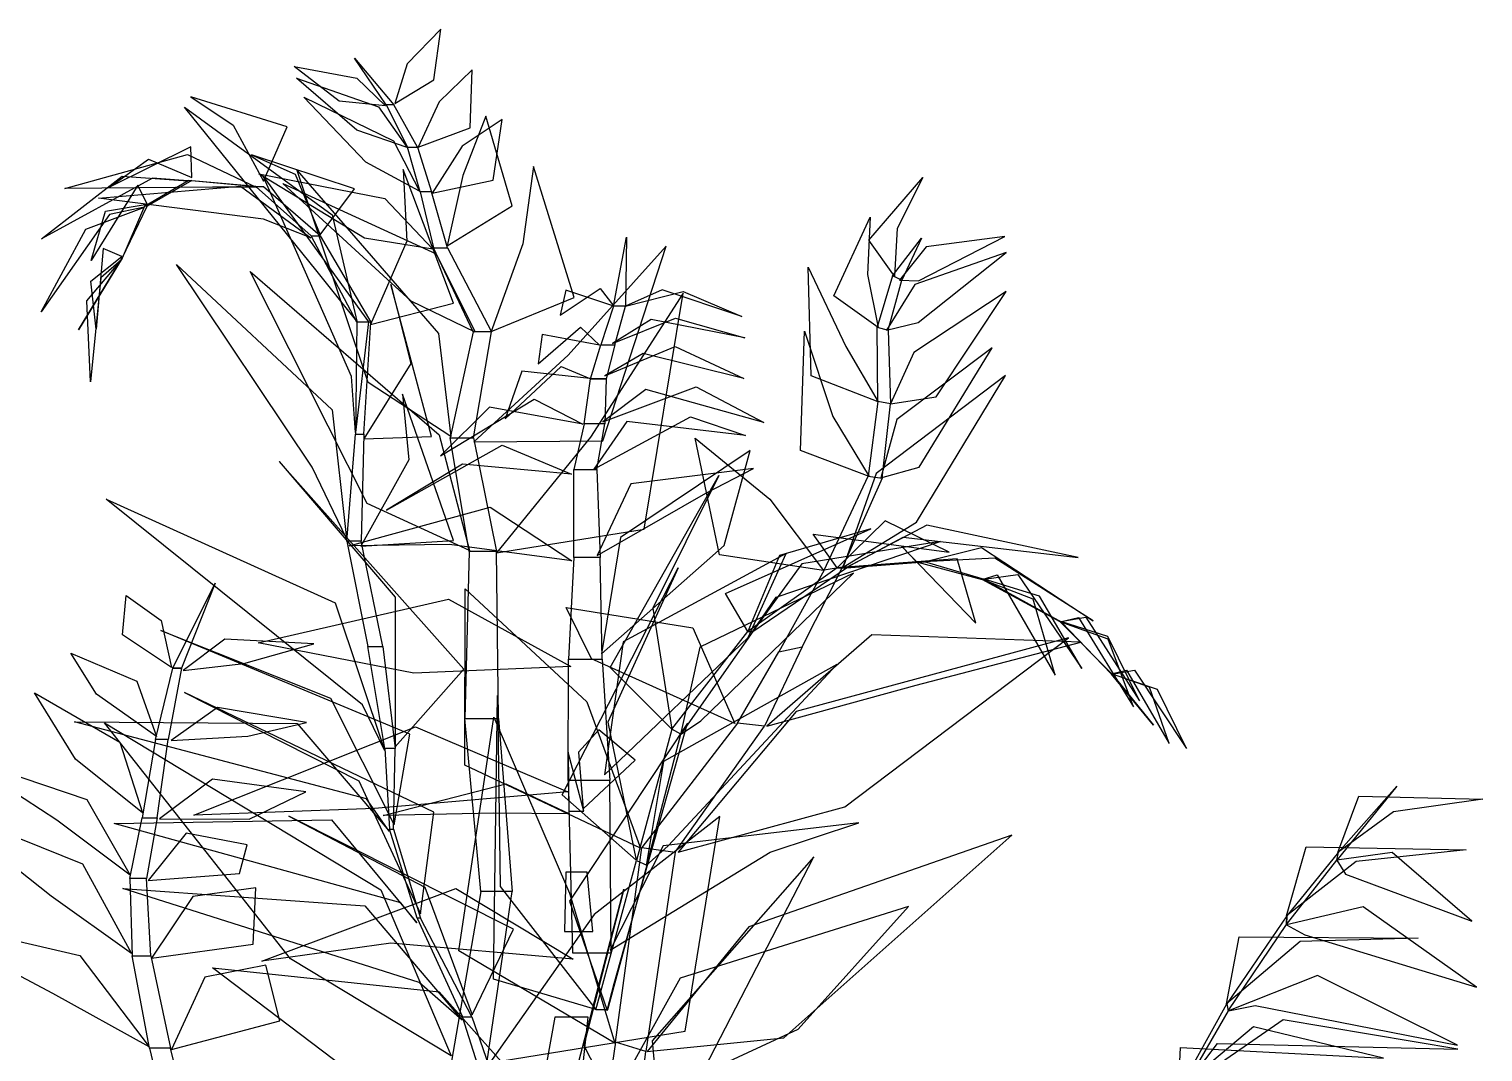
# Model space of a CAD drawing. Header units: millimetres. Extents: x 12377 to 30673, y 89761 to 101952.
# Drawn here: x 29535 to 29872.8, y 93235.4 to 93473.2 of the extents above; entities that cross this region are included whole.
import ezdxf

# ---------------------------------------------------------------- set-up
doc = ezdxf.new("R2010")
doc.units = ezdxf.units.MM

# ---------------------------------------------------------------- blocks, each defined once
blk = doc.blocks.new('A$C27736494')
for points in [[(330.7, 623.95, -1147.93), (339.77, 629.48, -1148.15), (341.4, 641.28, -1162.01), (333.56, 633.23, -1150.34)], [(328.55, 623.46, -1147.59), (317.81, 624.5, -1145.01), (307.32, 632.57, -1156.28), (321.9, 629.83, -1148.33)], [(330.5, 623.63, -1148.33), (328.68, 623.63, -1147), (321.38, 634.49, -1157.46), (330.5, 623.63, -1148.33)], [(336.19, 613.8, -1144.11), (348.21, 618.29, -1147.54), (348.71, 631.83, -1165.93), (341.04, 624.36, -1148.74)], [(333.62, 613.75, -1143.02), (321.88, 617.81, -1136.86), (307.86, 629.9, -1148.25), (326.97, 623.19, -1142.59)], [(300.23, 605.94, -1075.19), (305.71, 618.57, -1059.44), (283.33, 625.54, -1036.51), (293.17, 618.92, -1065.95)], [(336.5, 603.56, -1137.26), (323.99, 610.32, -1130.26), (309.61, 625.43, -1143.75), (330.41, 615.28, -1137.25)], [(321.91, 573.4, -1086.61), (312.68, 584.91, -1111.22), (281.82, 623.11, -1106.39), (316.15, 598.07, -1095.96)], [(333.68, 613.79, -1142.82), (335.96, 613.79, -1144.47), (330.5, 623.63, -1148.33), (328.68, 623.63, -1147)], [(339.39, 603.16, -1138.56), (353.58, 606.19, -1143.02), (355.65, 620.29, -1164.89), (346.34, 614.07, -1144.63)], [(342.92, 590.9, -1135.84), (358.03, 600.21, -1142.57), (351.89, 621.05, -1166.91), (346.5, 607.26, -1142.05)], [(298.48, 604.54, -1078.75), (288.39, 604.54, -1096.07), (254.06, 604.2, -1093.13), (282.56, 612.11, -1085.45)], [(283.55, 606.78, -1069.92), (283.32, 613.9, -1053.58), (264.45, 604.52, -1035.23), (273.46, 611.05, -1059.88)], [(313.37, 593.48, -1078.93), (321.39, 604.11, -1059.54), (297.41, 612.08, -1032.66), (307.57, 607.57, -1066.59)], [(339.25, 603.48, -1138.81), (336.64, 603.48, -1136.91), (333.68, 613.79, -1142.82), (335.96, 613.79, -1144.47)], [(343.72, 546.55, -1130.6), (324.56, 559.14, -1106.48), (308, 608.4, -1111.07), (340.87, 570.53, -1116.97)], [(325.09, 572.63, -1081.55), (344.37, 577.55, -1059.16), (332.67, 608.61, -1025.97), (333.52, 592, -1068.26)], [(353.1, 570.96, -1136.87), (372.38, 578.88, -1150.76), (362.94, 609.31, -1179.74), (360.47, 591.35, -1146.13)], [(282.64, 606.03, -1073.31), (274.4, 606.62, -1088.26), (248.64, 592.55, -1088.97), (267.41, 607.12, -1078.31)], [(273.19, 600.59, -1067.05), (271, 605, -1050.95), (260.16, 587.47, -1034.46), (263.51, 598.98, -1057.02)], [(311.23, 592.77, -1083.1), (300.2, 597.07, -1102.28), (261.91, 601.98, -1098.66), (294.85, 604.78, -1089.24)], [(282.69, 606.1, -1073.21), (283.54, 606.1, -1069.69), (273.22, 600.09, -1066.75), (272.6, 600.09, -1070.11)], [(300.25, 604.6, -1074.91), (298.5, 604.6, -1078.78), (282.69, 606.1, -1073.21), (283.54, 606.1, -1069.69)], [(339.58, 590.15, -1133.8), (323.69, 592.7, -1122.24), (299.12, 607.63, -1133.95), (328.44, 601.93, -1130.68)], [(321.63, 547.49, -1085.85), (320.67, 560.52, -1112.42), (300.15, 607.1, -1113.1), (324.65, 573.24, -1096.06)], [(349.43, 570.84, -1133.1), (334.49, 577.99, -1112.86), (304.71, 605.41, -1119.3), (340.35, 589.06, -1125.32)], [(446.8, 583.84, -1239.75), (440.89, 592.22, -1249.08), (453.4, 606.74, -1259.34), (447.48, 594.91, -1242.98)], [(311.29, 593.23, -1083.01), (313.37, 593.23, -1078.71), (300.25, 604.6, -1074.91), (298.5, 604.6, -1078.78)], [(339.74, 590.42, -1133.65), (343, 590.42, -1136.02), (339.25, 603.48, -1138.81), (336.64, 603.48, -1136.91)], [(272.53, 599.87, -1070.29), (264.42, 598.21, -1084.13), (248.56, 575.52, -1085.94), (258.92, 594.76, -1074.65)], [(273.22, 600.09, -1066.75), (272.6, 600.09, -1070.11), (267.34, 588.03, -1069.52), (267.37, 588.03, -1066.5)], [(443.04, 571.91, -1235.22), (432.76, 579.28, -1244.77), (441.16, 597.54, -1259.36), (440.58, 584.2, -1239.36)], [(325.12, 573.14, -1081.44), (321.93, 573.14, -1086.62), (311.29, 593.23, -1083.01), (313.37, 593.23, -1078.71)], [(384.35, 576.85, -942.05), (381.53, 576.85, -942.05), (384.55, 592.9, -920.47), (384.35, 576.85, -942.05)], [(448.51, 582.92, -1237.83), (446.37, 583.9, -1239.38), (453.11, 592.7, -1243.86), (448.51, 582.92, -1237.83)], [(447.96, 582.92, -1237.38), (452.38, 582.78, -1224.86), (472.5, 593.06, -1221.48), (454.19, 590.66, -1229.79)], [(267.37, 588.03, -1066.5), (267.34, 588.03, -1069.52), (257.2, 571.38, -1066.49), (267.37, 588.03, -1066.5)], [(267.33, 588.42, -1066.76), (262.97, 590.3, -1052.68), (261.3, 571.54, -1038.98), (260.07, 582.69, -1058.54)], [(353.22, 570.93, -1136.69), (348.92, 570.93, -1133.57), (339.74, 590.42, -1133.65), (343, 590.42, -1136.02)], [(349.05, 545.29, -1134.46), (379.08, 545.59, -1145.17), (393.81, 590.84, -1172.4), (370.99, 565.49, -1137.76)], [(445, 571.32, -1232.78), (452.34, 573.08, -1219.61), (472.78, 589.31, -1220.3), (451.53, 581.92, -1225.79)], [(267.29, 587.71, -1069.66), (262.43, 583.48, -1082.35), (260.01, 559.29, -1085.1), (259.2, 578.13, -1074.37)], [(319.51, 522.81, -1086.55), (311.55, 539.43, -1114.28), (279.99, 586.56, -1106.4), (316.18, 552.75, -1095.19)], [(348.08, 520.05, -1134.83), (324.32, 530.98, -1106.41), (297.08, 584.89, -1110.68), (341.02, 546.92, -1118.57)], [(443.02, 554.62, -1233.35), (427.44, 560.67, -1239.56), (426.76, 585.95, -1251.46), (435.55, 567.46, -1233.78)], [(323.51, 546.05, -1080.1), (339.23, 546.53, -1053.5), (329.79, 581.88, -1021.75), (334.42, 563.52, -1064.64)], [(442.83, 571.98, -1235.24), (445.38, 571.31, -1233.39), (448.51, 582.92, -1237.83), (446.37, 583.9, -1239.38)], [(354.35, 519.55, -1139.39), (388.65, 525.03, -1152.17), (397.72, 579.86, -1183.16), (376.17, 546.44, -1143.13)], [(381.65, 576.85, -941.69), (370.5, 580.56, -935.51), (369.15, 574.75, -913.46), (378.42, 581, -930.35)], [(384.32, 576.85, -942.53), (397.7, 580.25, -943.72), (411.33, 574.44, -927.81), (392.84, 580.64, -935.72)], [(445.9, 554.18, -1231.26), (456.53, 555.79, -1217.98), (472.76, 580.27, -1217.79), (451.32, 566.08, -1221.9)], [(378.6, 567.88, -955.66), (381.82, 567.88, -955.66), (384.35, 576.85, -942.05), (381.53, 576.85, -942.05)], [(321.62, 547.08, -1085.9), (323.56, 547.08, -1079.93), (325.12, 573.14, -1081.44), (321.93, 573.14, -1086.62)], [(343.57, 546.23, -1130.48), (349.04, 546.23, -1134.45), (353.22, 570.93, -1136.69), (348.92, 570.93, -1133.57)], [(378.27, 567.76, -955.18), (364.99, 570.27, -948.26), (364.06, 563.45, -923.08), (373.84, 571.95, -942.26)], [(381.3, 568.16, -956.1), (395.97, 574.04, -957.29), (412.07, 569.47, -938.94), (390.3, 573.73, -948.21)], [(440.95, 537.26, -1235.8), (425.02, 543.29, -1245.91), (425.96, 571.04, -1259.82), (432.51, 551.24, -1238.18)], [(445.87, 554.17, -1231.28), (442.97, 554.7, -1233.38), (442.83, 571.98, -1235.24), (445.38, 571.31, -1233.39)], [(379.82, 559.94, -968.78), (376.2, 559.94, -968.78), (378.6, 567.88, -955.66), (381.82, 567.88, -955.66)], [(379.5, 560.63, -969.04), (395.9, 567.5, -967.75), (411.8, 560.02, -946.02), (388.47, 565.85, -958.41)], [(443.69, 536.92, -1232.92), (452.56, 539.41, -1216.34), (469.54, 567.14, -1213.6), (447.37, 550.55, -1221.98)], [(376.01, 560.03, -968.45), (360.27, 561.74, -962.06), (356.34, 550.63, -935.16), (369.39, 562.87, -954.08)], [(379.51, 549.54, -983.63), (374.73, 549.54, -983.63), (376.2, 559.94, -968.78), (379.82, 559.94, -968.78)], [(379.1, 549.95, -983.73), (400.73, 558.13, -979.37), (416.5, 549.8, -947.09), (389.06, 557.46, -968.6)], [(434.89, 516.19, -1228.76), (451.91, 526.66, -1213.66), (472.61, 560.71, -1230.04), (442.57, 537.94, -1223.88)], [(322.81, 521.08, -1080.62), (344.35, 522.4, -1053.36), (332.48, 556.44, -1012.5), (333.97, 541.15, -1062.96)], [(374.39, 549.44, -983.61), (352.74, 553.37, -978.73), (341.37, 542.06, -943.43), (363.11, 555.21, -966.59)], [(440.71, 537.35, -1235.44), (443.94, 536.91, -1233.09), (445.87, 554.17, -1231.28), (442.97, 554.7, -1233.38)], [(376.99, 538.94, -1001.34), (399.44, 551.12, -993.85), (412.2, 546.78, -954.35), (384.64, 550.01, -983.7)], [(372.29, 538.86, -1001.81), (377.7, 538.86, -1001.81), (379.51, 549.54, -983.63), (374.73, 549.54, -983.63)], [(322.9, 522.23, -1080.31), (319.54, 522.23, -1086.53), (321.62, 547.08, -1085.9), (323.56, 547.08, -1079.93)], [(371.78, 537.82, -1001.93), (346.42, 540.1, -1000.5), (328.76, 529.45, -961.8), (355.64, 544.57, -985.49)], [(354.35, 519.8, -1139.39), (348, 519.8, -1134.78), (343.57, 546.23, -1130.48), (349.04, 546.23, -1134.45)], [(430.37, 515.4, -1231.33), (406.14, 519.03, -1240.47), (400.54, 546.15, -1270.69), (417.88, 531.99, -1237.95)], [(330.79, 474.43, -1083.88), (346.8, 492.45, -1043.08), (303.85, 540.73, -1006.43), (330.8, 509.21, -1065.17)], [(378.75, 496.02, -1035.01), (407.22, 521.21, -1028.15), (413.33, 543.28, -972.1), (383.2, 523.06, -1018.12)], [(378.43, 518.41, -1018.79), (372.35, 518.41, -1018.79), (372.29, 538.86, -1001.81), (377.7, 538.86, -1001.81)], [(377.71, 518.89, -1018.32), (403, 533.42, -1011.53), (414.06, 539.13, -966.26), (385.57, 535.55, -1001.48)], [(395.12, 478.55, -1134.12), (380.75, 492.83, -1109.51), (406.03, 537.53, -1090.3), (390.69, 506.64, -1124.57)], [(434.76, 516.16, -1228.63), (430.49, 515.49, -1231.73), (440.71, 537.35, -1235.44), (443.94, 536.91, -1233.09)], [(328.35, 473.67, -1093.07), (323.19, 484.18, -1136.94), (263.63, 532.02, -1153.05), (316.83, 507.92, -1115.89)], [(371.86, 517.68, -1019.11), (343.45, 521.47, -1020.4), (320.11, 521.18, -976.93), (352.89, 530.15, -1004.48)], [(412.73, 501.23, -1131.16), (407.53, 510.06, -1108.31), (441.33, 525.06, -1086.21), (420.14, 518.86, -1117.38)], [(433.52, 516.06, -1129.22), (427.93, 523.87, -1106.08), (459.51, 519.7, -1077.09), (444.65, 526.95, -1111.52)], [(435.51, 516.03, -1134.09), (448.83, 523.18, -1155.43), (489.54, 518.42, -1155.55), (454.33, 525.92, -1138.87)], [(324.42, 497.74, -1089.16), (327.98, 497.74, -1081.79), (322.9, 522.23, -1080.31), (319.54, 522.23, -1086.53)], [(413.82, 501.15, -1136.31), (419.37, 509.17, -1160.57), (457.42, 522.13, -1168.63), (425.32, 516.99, -1145.88)], [(451.92, 517.42, -1119.17), (448.53, 521.02, -1100.85), (465.77, 503.13, -1079.69), (461.36, 518.14, -1104.03)], [(453.71, 517.45, -1122.73), (467.07, 520.79, -1136.97), (493.02, 503.74, -1137.21), (470.13, 518.24, -1124.2)], [(347.03, 481.02, -1139.5), (354.82, 481.02, -1145.16), (354.35, 519.8, -1139.39), (348, 519.8, -1134.78)], [(371.08, 494.81, -1035.77), (378.93, 494.81, -1035.77), (378.43, 518.41, -1018.79), (372.35, 518.41, -1018.79)], [(379.43, 467.92, -1055.91), (412.81, 499.82, -1045.22), (421.65, 519.33, -974.08), (383.81, 498.8, -1031.68)], [(433.52, 516.06, -1129.28), (435.65, 516.06, -1134.14), (453.81, 517.42, -1122.77), (451.92, 517.42, -1119.21)], [(453.81, 517.42, -1122.77), (451.92, 517.42, -1119.21), (467.19, 513.32, -1108.73), (467.73, 513.32, -1112.31)], [(386.84, 448.03, -1130.81), (369.58, 463.27, -1101.84), (396.6, 516.04, -1078.72), (380.24, 480.15, -1119.08)], [(397.11, 477.28, -1140.39), (401.84, 480.43, -1173.18), (437.34, 514.76, -1189.98), (401.62, 497.62, -1158.69)], [(412.73, 501.21, -1131.22), (413.92, 501.21, -1136.39), (435.65, 516.06, -1134.14), (433.52, 516.06, -1129.28)], [(419.98, 496.46, -1223.73), (425.37, 497.63, -1219.82), (434.76, 516.16, -1228.63), (430.49, 515.49, -1231.73)], [(467.2, 513.31, -1108.7), (470.69, 514.43, -1092.01), (484.16, 491.07, -1080.39), (479.03, 508.75, -1098.81)], [(467.67, 513.37, -1112.26), (475.49, 514.46, -1128.24), (490.33, 492.6, -1137.32), (480.53, 509.41, -1118.54)], [(281.14, 492.67, -936.48), (279.11, 492.67, -935.71), (288.97, 512.5, -922.3), (281.14, 492.67, -936.48)], [(387.82, 450.84, -1177.75), (346.99, 470.13, -1192.13), (347.09, 511.14, -1254.07), (375.37, 484.9, -1193.4)], [(467.19, 513.32, -1108.73), (467.73, 513.32, -1112.31), (485.54, 503.51, -1116.59), (485.31, 503.51, -1113.38)], [(278.8, 492.82, -935.68), (267.44, 500.43, -931.74), (268.33, 509.58, -909.06), (276.4, 503.76, -928.35)], [(371.66, 493.1, -1036.27), (335.15, 491.56, -1042.1), (298.97, 498.57, -990.22), (343.17, 508.76, -1023.78)], [(409.7, 479.82, -1204.78), (376.41, 494.88, -1217.29), (370.54, 506.81, -1276.37), (399.97, 502.06, -1225.91)], [(485.54, 503.51, -1116.59), (485.31, 503.51, -1113.38), (497.41, 491.34, -1110.89), (497.28, 491.34, -1113.71)], [(485.32, 503.5, -1113.35), (489.59, 504.5, -1098.81), (502.36, 483.73, -1089.47), (496.5, 499.45, -1105.43)], [(485.48, 503.55, -1116.53), (491.28, 504.53, -1131.25), (503.79, 485.09, -1140.35), (496.44, 500.04, -1123.01)], [(330.55, 456.28, -1087.71), (334.22, 477.34, -1048.82), (276.39, 501.42, -1018.6), (315.75, 485.7, -1070.9)], [(397.19, 477.38, -1140.52), (395.13, 478.51, -1134.18), (412.73, 501.21, -1131.22), (413.92, 501.21, -1136.39)], [(417.14, 479.19, -1202.62), (451.9, 488.73, -1194.26), (490.13, 498.75, -1244.14), (441.54, 500.44, -1215.51)], [(281.55, 492.16, -936.65), (295.64, 493.76, -941.09), (311.88, 498.34, -925.04), (291.25, 499.41, -934.05)], [(330.79, 474.05, -1083.58), (328.41, 474.05, -1092.91), (324.42, 497.74, -1089.16), (327.98, 497.74, -1081.79)], [(396.55, 449.92, -1174.02), (435.28, 460.46, -1152.79), (487.3, 499.73, -1195.76), (424.02, 482.65, -1173.49)], [(416.66, 479.18, -1201.82), (410.34, 479.91, -1206.42), (419.98, 496.46, -1223.73), (425.37, 497.63, -1219.82)], [(275.34, 476.82, -945.86), (261.43, 486.63, -944.48), (255.41, 496.18, -917.37), (270.8, 489.68, -937.34)], [(380.67, 466.59, -1056.9), (371.04, 466.59, -1056.9), (371.08, 494.81, -1035.77), (378.93, 494.81, -1035.77)], [(389.17, 446.8, -1138.13), (394.24, 451.43, -1176.14), (433.41, 493.53, -1195.1), (393.15, 471.03, -1158.94)], [(278.08, 476.13, -945.55), (275.15, 476.13, -947.68), (279.11, 492.67, -935.71), (281.14, 492.67, -936.48)], [(497.23, 491.37, -1113.65), (500.76, 492.23, -1127.03), (510.69, 475.22, -1136.23), (506.09, 488.3, -1120.41)], [(497.28, 491.34, -1113.71), (497.41, 491.34, -1110.89), (507.01, 479.46, -1113.17), (497.28, 491.34, -1113.71)], [(497.42, 491.33, -1110.87), (502.63, 492.2, -1098.68), (514.68, 474.03, -1091.87), (507.95, 487.78, -1105.14)], [(272.11, 459.03, -958.49), (256.54, 471.54, -960.06), (247.02, 486.99, -930.77), (266.84, 475.51, -950.99)], [(336.72, 435.55, -1093.59), (339.83, 459.2, -1056.19), (281.88, 487.08, -1029.69), (322.34, 466.52, -1079.41)], [(278.79, 475.87, -946.1), (296.59, 476.87, -946.41), (310.17, 480.07, -922.2), (289.53, 483.58, -939.32)], [(377.4, 413.34, -1110.59), (353.64, 420.4, -1078.1), (354.6, 486.36, -1053.9), (355.23, 441.96, -1097.61)], [(329.44, 454.79, -1096.44), (324.18, 462.29, -1137.95), (256.26, 480.22, -1158.15), (308.07, 479.81, -1119.21)], [(343.85, 402.55, -1142.38), (306.47, 425.12, -1116.99), (263.29, 480.01, -1154.31), (327.45, 441.13, -1138.63)], [(381.85, 405.55, -1158.02), (345.63, 427.02, -1172), (353.71, 481.31, -1214.73), (371.28, 440.43, -1164.2)], [(357.97, 440.79, -1150.01), (350.68, 440.79, -1144.71), (347.03, 481.02, -1139.5), (354.82, 481.02, -1145.16)], [(380.1, 413.13, -1118.74), (381.69, 419.38, -1160.9), (398.74, 479.95, -1183.5), (371.34, 438.53, -1142.01)], [(388.14, 451.02, -1178.65), (395.88, 449.89, -1173.03), (416.66, 479.18, -1201.82), (410.34, 479.91, -1206.42)], [(370.9, 463.98, -1057.54), (326.03, 460.07, -1063.25), (284, 458.54, -997.47), (335.56, 479.07, -1038.85)], [(374.5, 459.99, -1294.5), (386.54, 471.33, -1303.82), (378.16, 478.35, -1334.56), (373.41, 473.19, -1306.49)], [(386.85, 447.98, -1130.88), (389.25, 446.93, -1138.28), (397.19, 477.38, -1140.52), (395.13, 478.51, -1134.18)], [(272.03, 457.93, -958.74), (275.47, 457.93, -956.24), (278.08, 476.13, -945.55), (275.15, 476.13, -947.68)], [(329.47, 455.25, -1096.4), (330.46, 455.25, -1087.44), (330.79, 474.05, -1083.58), (328.41, 474.05, -1092.91)], [(371.19, 459.45, -1292.46), (374.68, 459.45, -1294.47), (371, 473.19, -1305.48), (371.19, 459.45, -1292.46)], [(269.2, 444.58, -966.91), (252.21, 457.37, -974.38), (229.32, 472.27, -946.87), (259.13, 462.19, -960.71)], [(276.08, 457.66, -958.19), (296.92, 457.61, -956.37), (310.05, 463.97, -927), (288.38, 466.91, -950)], [(372, 426.52, -1080.38), (381.02, 426.52, -1080.38), (380.67, 466.59, -1056.9), (371.04, 466.59, -1056.9)], [(371.3, 458.8, -1292.44), (353.71, 459.02, -1283.34), (328.02, 458.44, -1300.77), (356.49, 465.78, -1294.55)], [(549.61, 448.07, -1169.54), (549.97, 449.9, -1173.11), (563.57, 465.29, -1173.1), (549.61, 448.07, -1169.54)], [(549.88, 449.86, -1173.05), (554.72, 462.92, -1187.14), (583.57, 462.28, -1198.62), (562.8, 459.3, -1177.1)], [(269.55, 426.4, -979.41), (250.84, 439.69, -990.52), (224.04, 460.93, -963.06), (258.16, 447.19, -975.68)], [(335.83, 433.47, -1102.24), (332.12, 438.14, -1144.33), (265.48, 456.6, -1168), (316, 457.43, -1127.41)], [(273.05, 443.81, -964.49), (269.19, 443.81, -967.3), (272.03, 457.93, -958.74), (275.47, 457.93, -956.24)], [(348.68, 412.09, -1096.97), (358.3, 432.01, -1058.51), (306.09, 458.29, -1020.82), (337.69, 441.82, -1077.93)], [(352.81, 400.95, -1146.92), (398.23, 408.3, -1161.91), (406.28, 458.25, -1227.97), (377.04, 435.43, -1164.19)], [(380.79, 427.14, -1079.88), (417.92, 449.96, -1071.57), (438.56, 456.76, -1005.5), (393.08, 451.42, -1054.85)], [(273.39, 443.36, -965.07), (294.61, 444.98, -955.01), (296.41, 451.61, -918.77), (282.25, 454.32, -951.43)], [(336.72, 434.57, -1093.05), (335.91, 434.57, -1102.03), (329.47, 455.25, -1096.4), (330.46, 455.25, -1087.44)], [(389.34, 403.62, -1153.54), (421.11, 406.78, -1125.49), (474.07, 453.89, -1143.38), (413.01, 432.53, -1139.25)], [(389.09, 403.6, -1153.4), (382, 405.75, -1158.55), (388.14, 451.02, -1178.65), (395.88, 449.89, -1173.03)], [(537.89, 435.1, -1169.45), (542.51, 451.13, -1189.58), (579.64, 450.48, -1206.94), (554.11, 447.72, -1176.7)], [(537.99, 435.16, -1169.53), (537.9, 433.08, -1164.65), (549.61, 448.07, -1169.54), (549.97, 449.9, -1173.11)], [(549.63, 448.05, -1169.51), (551.64, 444.84, -1150.91), (580.96, 433.86, -1141.73), (562.49, 449.84, -1157.25)], [(380.11, 413.3, -1118.9), (377.44, 413.3, -1110.66), (386.85, 447.98, -1130.88), (389.25, 446.93, -1138.28)], [(393.42, 374.43, -1115.27), (396.75, 388.08, -1157.36), (428.12, 448.84, -1170.11), (390.53, 406.06, -1134.2)], [(269.67, 425.85, -979.63), (274.04, 425.85, -976.45), (273.05, 443.81, -964.49), (269.19, 443.81, -967.3)], [(370.14, 431.48, -1266.05), (376.74, 431.48, -1267.54), (375.4, 445.3, -1280.64), (370.43, 445.3, -1278.76)], [(346.4, 410.87, -1105.52), (336.41, 419.61, -1145.9), (267.56, 441.47, -1157.06), (323.74, 437.48, -1124.98)], [(274.2, 425.29, -976.98), (297.78, 428.5, -965.06), (298.41, 441.64, -925.45), (283.8, 439.64, -963.05)], [(372.14, 425.02, -1080.52), (329.82, 428.8, -1079.35), (299.86, 424.55, -1012.81), (344.87, 441.44, -1056.29)], [(343.91, 401.35, -1141.65), (352.21, 401.35, -1147.68), (357.97, 440.79, -1150.01), (350.68, 440.79, -1144.71)], [(390.68, 373.75, -1106.8), (367.97, 380.2, -1071.45), (383.95, 441.36, -1034.74), (374.68, 404.97, -1087.57)], [(378.69, 387.54, -1089.63), (424.47, 408.81, -1087.77), (450.05, 437.26, -1018.44), (397.06, 420.66, -1071.26)], [(537.92, 433.06, -1164.6), (542.17, 430.74, -1140.02), (582.04, 418.51, -1129.28), (555.72, 437.18, -1149.7)], [(273.62, 404.66, -996.99), (251.26, 417.07, -1010), (216.77, 435.37, -979.83), (257.52, 425.9, -992.64)], [(346.46, 411.67, -1105.44), (348.62, 411.67, -1096.69), (336.72, 434.57, -1093.05), (335.91, 434.57, -1102.03)], [(524.09, 414.7, -1166.86), (524.39, 413.04, -1161.02), (537.9, 433.08, -1164.65), (537.99, 435.16, -1169.53)], [(523.98, 414.64, -1166.75), (526.94, 430.27, -1192.13), (568.55, 429.94, -1213.88), (541.08, 429.17, -1177.69)], [(278.62, 404.33, -993.54), (273.69, 404.33, -997.12), (269.67, 425.85, -979.63), (274.04, 425.85, -976.45)], [(278.84, 404.04, -994.05), (304.01, 410.72, -979.25), (300.72, 423.68, -934.24), (286.61, 420.88, -977.35)], [(368.59, 386.46, -1089.86), (321.59, 397.87, -1091.61), (288.37, 423.06, -1019.59), (341.07, 417.42, -1070.92)], [(524.42, 413.03, -1160.96), (530.63, 414.28, -1132.98), (577.69, 405.09, -1121.36), (545.09, 421.25, -1145.65)], [(513.73, 394.7, -1157.97), (512.95, 394.7, -1164.99), (524.09, 414.7, -1166.86), (524.39, 413.04, -1161.02)], [(355.78, 391.14, -1098.99), (352.99, 391.14, -1107.56), (346.46, 411.67, -1105.44), (348.62, 411.67, -1096.69)], [(363.34, 386.19, -1224.73), (372.91, 386.19, -1225.78), (375.67, 411.6, -1247.98), (367.9, 411.6, -1246.85)], [(512.83, 394.66, -1164.85), (513.27, 404.51, -1198.18), (560.43, 402.02, -1225.37), (530.28, 409.34, -1182.72)], [(513.77, 394.71, -1157.91), (521.87, 405.48, -1127.45), (577.76, 404.11, -1115.04), (537.16, 410.92, -1144.78)], [(375.6, 362.22, -1146.37), (383.63, 359.59, -1140.54), (389.09, 403.6, -1153.4), (382, 405.75, -1158.55)], [(279.13, 381.57, -1011.57), (284.21, 381.57, -1007.88), (278.62, 404.33, -993.54), (273.69, 404.33, -997.12)]]:
    blk.add_3dface(points)

msp = doc.modelspace()

# ---------------------------------------------------------------- block references
msp.add_blockref('A$C27736494', (29289.27, 92831.9))

doc.saveas('drawing.dxf')
